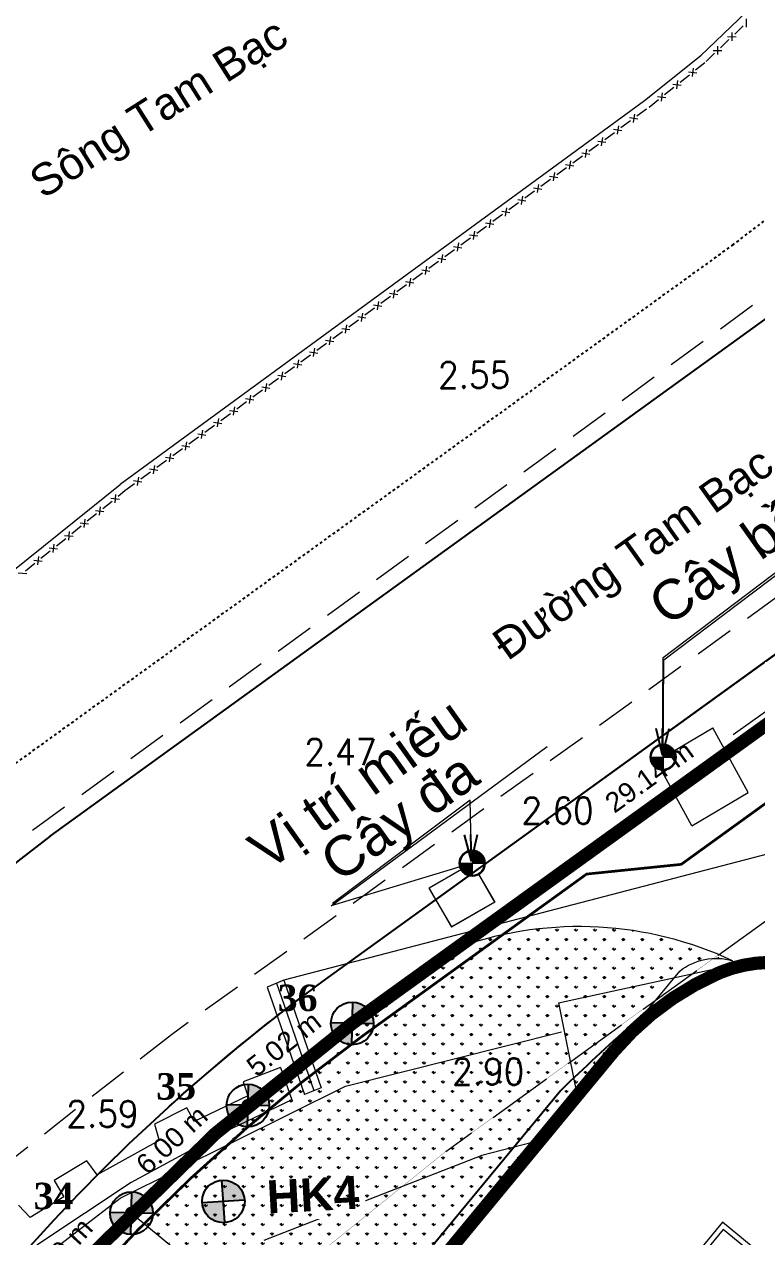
# Model space of a CAD drawing. Header units: millimetres. Extents: x 583747 to 596192, y 2304962 to 2309584.
# Drawn here: x 595597.69 to 595625.4, y 2307289.95 to 2307335.82 of the extents above; entities that cross this region are included whole.
import ezdxf
from ezdxf.enums import TextEntityAlignment as Align
from ezdxf.xclip import XClip

# ---------------------------------------------------------------- set-up
doc = ezdxf.new("R2010")
doc.units = ezdxf.units.MM
doc.set_wipeout_variables(frame=1)
for name, pattern in [('CONTINOUS', [0]), ('DASH', [0.35, 0.25, -0.1]), ('DASHDOT', [1, 0.5, -0.25, 0, -0.25]), ('DASHED', [4.5, 3, -1.5]), ('{Long Duong}', [2.3, 1.5, -0.8]), ('{qui hoach}', [1.3, 0, -1.3])]:
    doc.linetypes.add(name, pattern=pattern)
doc.layers.get('DEFPOINTS').update_dxf_attribs({"color": 5})
for name, color, linetype in [('A-GLAZ', 135, 'Continuous'), ('A-PLOT LINE', 6, 'DASHDOT'), ('AFP-KERB-LINE', 2, 'Continuous'), ('K2', 2, 'Continuous'), ('Xref_NT1+NT2_MBDV Cot vach_220729$0$ccu12-Thay', 7, 'Continuous'), ('Xref_ST_MBDV Cot vach 30.7.2022$0$Xref_ST_MBDV Cot vach 30.7.2022|Xref_ST_MBDV Cot vach 30.7.2022|Xref_ST_MBDV Cot vach 30.7.2022|Xref_ST_MBDV Cot vach 30.7.2022|A-CORE-OTLN', 2, 'Continuous')]:
    doc.layers.add(name, color=color, linetype=linetype)
for name, color, linetype, lineweight in [('bo dat CXCL', 92, 'Continuous', 18), ('Code Cao do', 7, 'Continuous', 0), ('D-building block', 8, 'Continuous', 13), ('Duong RG Thua', 7, 'Continuous', 0), ('Ghi chu nha', 7, 'Continuous', 0), ('hatch', 45, 'Continuous', 5), ('KT-Chu viet', 255, 'Continuous', 20), ('KT-DV', 7, 'Continuous', 0), ('KT-NEN', 250, 'Continuous', 0), ('KT-Net thay', 7, 'Continuous', 20), ('KT-TMB', 7, 'Continuous', 0), ('Level 15', 7, 'Continuous', 0), ('Long Duong_ Phan Cach chat lieu rair mat', 7, 'Continuous', 0), ('moc', 7, 'Continuous', 0)]:
    doc.layers.add(name, color=color, linetype=linetype, lineweight=lineweight)
doc.styles.add('Arial Narrow', font='ARIALN.TTF')
doc.styles.get("Standard").update_dxf_attribs({"font": 'arial.ttf'})
doc.styles.add('Style-.VnArial', font='')
doc.styles.add('Style-STANDARD', font='STANDARD.shx')
doc.styles.add('style6', font='')
doc.styles.get('Style-.VnArial').set_extended_font_data('.VnArial')
doc.styles.get('style6').set_extended_font_data('.VnAvantH', bold=True)
doc.dimstyles.new('CCU_1-1', dxfattribs={"dimtxt": 2, "dimasz": 1, "dimexe": 1, "dimexo": 2, "dimgap": 0.5, "dimtad": 1, "dimdec": 0, "dimdsep": 46, "dimtxsty": 'Arial Narrow', "dimblk": 'ARCHTICK', "dimcen": -1, "dimdle": 1, "dimclrd": 256, "dimclre": 256, "dimclrt": 3, "dimadec": 0, "dimazin": 2, "dimtfac": 0.1, "dimtdec": 0, "dimtix": 1, "dimtmove": 2, "dimatfit": 1, "dimfxl": 1, "dimtvp": 0.833333, "dimtolj": 1, "dimtzin": 12, "dimarcsym": 0})
doc.dimstyles.new('ISO-25', dxfattribs={"dimtxt": 2.5, "dimasz": 2.5, "dimexe": 1.25, "dimexo": 0.625, "dimtad": 1, "dimtxsty": 'Standard', "dimcen": 2.5, "dimadec": 0, "dimazin": 0, "dimtfac": 1, "dimtmove": 0, "dimatfit": 3, "dimfxl": 1, "dimarcsym": 0})
doc.dimstyles.get("Standard").update_dxf_attribs({"dimtxt": 0.18, "dimasz": 0.18, "dimexe": 0.18, "dimexo": 0.0625, "dimgap": 0.09, "dimtad": 0, "dimtih": 1, "dimtoh": 1, "dimdec": 4, "dimzin": 0, "dimdsep": 46, "dimtxsty": 'Standard', "dimcen": 0.09, "dimadec": 0, "dimazin": 0, "dimtfac": 1, "dimtdec": 4, "dimtofl": 0, "dimtmove": 0, "dimatfit": 3, "dimfxl": 1, "dimtolj": 1, "dimtzin": 0, "dimarcsym": 0})

# ---------------------------------------------------------------- blocks, each defined once
blk = doc.blocks.new('hk')
at = {"layer": 'K2'}
h = blk.add_hatch(color=256, dxfattribs=at)
h.dxf.hatch_style = 1
h.paths.add_polyline_path([(-79.569, 95.738), (-79.569, 94.297), (-78.128, 94.297, 0.006031), (-78.128, 94.332, 0.407166)])
h.paths.add_polyline_path([(-79.569, 94.297), (-81.01, 94.297, 0.006031), (-81.01, 94.263, 0.407166), (-79.569, 92.856)])
for p, q in [((-79.569, 92.856), (-79.569, 95.738)), ((-78.128, 94.297), (-81.01, 94.297))]:
    blk.add_line(p, q, dxfattribs=at)
blk.add_circle((-79.569, 94.297), 1.441, dxfattribs=at)
blk = doc.blocks.new('wwww1')
at = {"layer": 'Duong RG Thua', "color": 3, "lineweight": 0}
for p, q in [((595623.109, 2307334.677), (595629.494, 2307340.795)), ((595620.977, 2307332.971), (595623.129, 2307334.695)), ((595601.16, 2307318.466), (595620.988, 2307332.979)), ((595582.784, 2307303.669), (595601.15, 2307318.458))]:
    blk.add_line(p, q, dxfattribs=at)
at = {"layer": 'Duong RG Thua', "color": 7, "linetype": 'Continuous', "lineweight": 0}
for p, q in [((595624.838, 2307336.075), (595624.831, 2307335.756)), ((595624.134, 2307335.4), (595624.452, 2307335.393)), ((595624.296, 2307335.556), (595624.289, 2307335.237)), ((595624.4, 2307335.499), (595624.725, 2307335.81)), ((595623.755, 2307335.037), (595623.748, 2307334.718)), ((595623.858, 2307334.98), (595624.183, 2307335.291)), ((595623.317, 2307334.461), (595623.642, 2307334.772)), ((595623.592, 2307334.881), (595623.91, 2307334.874)), ((595622.647, 2307334.069), (595622.963, 2307334.034)), ((595622.823, 2307334.21), (595622.787, 2307333.893)), ((595622.921, 2307334.144), (595623.272, 2307334.425)), ((595622.062, 2307333.6), (595622.378, 2307333.565)), ((595622.238, 2307333.741), (595622.202, 2307333.424)), ((595622.335, 2307333.675), (595622.687, 2307333.956)), ((595621.476, 2307333.131), (595621.793, 2307333.096)), ((595621.652, 2307333.272), (595621.617, 2307332.955)), ((595621.75, 2307333.206), (595622.101, 2307333.487)), ((595620.704, 2307332.399), (595621.067, 2307332.665)), ((595621.165, 2307332.737), (595621.516, 2307333.018)), ((595620.099, 2307331.957), (595620.462, 2307332.222)), ((595620.427, 2307332.337), (595620.742, 2307332.288)), ((595620.609, 2307332.47), (595620.56, 2307332.155)), ((595619.494, 2307331.514), (595619.857, 2307331.779)), ((595619.822, 2307331.894), (595620.136, 2307331.845)), ((595620.004, 2307332.027), (595619.955, 2307331.712)), ((595618.888, 2307331.071), (595619.251, 2307331.336)), ((595619.217, 2307331.451), (595619.531, 2307331.402)), ((595619.399, 2307331.584), (595619.349, 2307331.269)), ((595618.283, 2307330.628), (595618.646, 2307330.893)), ((595618.612, 2307331.008), (595618.926, 2307330.959)), ((595618.793, 2307331.141), (595618.744, 2307330.826)), ((595617.678, 2307330.185), (595618.041, 2307330.45)), ((595618.006, 2307330.565), (595618.321, 2307330.516)), ((595618.188, 2307330.698), (595618.139, 2307330.383)), ((595617.073, 2307329.742), (595617.436, 2307330.007)), ((595617.401, 2307330.122), (595617.716, 2307330.073)), ((595617.583, 2307330.255), (595617.534, 2307329.94)), ((595616.468, 2307329.299), (595616.831, 2307329.564)), ((595616.796, 2307329.679), (595617.11, 2307329.63)), ((595616.978, 2307329.812), (595616.929, 2307329.497)), ((595615.862, 2307328.856), (595616.225, 2307329.121)), ((595616.191, 2307329.236), (595616.505, 2307329.187)), ((595616.373, 2307329.369), (595616.323, 2307329.054)), ((595615.257, 2307328.413), (595615.62, 2307328.678)), ((595615.586, 2307328.793), (595615.9, 2307328.744)), ((595615.767, 2307328.926), (595615.718, 2307328.611)), ((595614.652, 2307327.97), (595615.015, 2307328.235)), ((595614.98, 2307328.35), (595615.295, 2307328.301)), ((595615.162, 2307328.483), (595615.113, 2307328.168)), ((595613.952, 2307327.597), (595613.903, 2307327.282)), ((595614.047, 2307327.527), (595614.41, 2307327.792)), ((595614.375, 2307327.907), (595614.69, 2307327.858)), ((595614.557, 2307328.04), (595614.508, 2307327.725)), ((595613.347, 2307327.154), (595613.297, 2307326.839)), ((595613.442, 2307327.084), (595613.805, 2307327.349)), ((595613.77, 2307327.464), (595614.085, 2307327.415)), ((595612.741, 2307326.711), (595612.692, 2307326.396)), ((595612.836, 2307326.641), (595613.199, 2307326.906)), ((595613.165, 2307327.021), (595613.479, 2307326.972)), ((595612.136, 2307326.268), (595612.087, 2307325.953)), ((595612.231, 2307326.198), (595612.594, 2307326.463)), ((595612.56, 2307326.578), (595612.874, 2307326.529)), ((595611.531, 2307325.825), (595611.482, 2307325.51)), ((595611.626, 2307325.755), (595611.989, 2307326.02)), ((595611.954, 2307326.135), (595612.269, 2307326.086)), ((595610.926, 2307325.382), (595610.877, 2307325.067)), ((595611.021, 2307325.312), (595611.384, 2307325.577)), ((595611.349, 2307325.692), (595611.664, 2307325.643)), ((595610.321, 2307324.939), (595610.271, 2307324.624)), ((595610.416, 2307324.869), (595610.779, 2307325.134)), ((595610.744, 2307325.249), (595611.059, 2307325.2)), ((595609.715, 2307324.496), (595609.666, 2307324.181)), ((595609.81, 2307324.426), (595610.174, 2307324.691)), ((595610.139, 2307324.806), (595610.453, 2307324.757)), ((595609.11, 2307324.053), (595609.061, 2307323.738)), ((595609.205, 2307323.983), (595609.568, 2307324.248)), ((595609.534, 2307324.363), (595609.848, 2307324.314)), ((595608.323, 2307323.477), (595608.638, 2307323.428)), ((595608.505, 2307323.61), (595608.456, 2307323.295)), ((595608.6, 2307323.54), (595608.963, 2307323.806)), ((595608.928, 2307323.92), (595609.243, 2307323.871)), ((595607.718, 2307323.034), (595608.033, 2307322.985)), ((595607.9, 2307323.167), (595607.851, 2307322.852)), ((595607.995, 2307323.097), (595608.358, 2307323.363)), ((595607.113, 2307322.591), (595607.427, 2307322.542)), ((595607.295, 2307322.724), (595607.246, 2307322.409)), ((595607.39, 2307322.654), (595607.753, 2307322.92)), ((595606.508, 2307322.148), (595606.822, 2307322.099)), ((595606.689, 2307322.281), (595606.64, 2307321.966)), ((595606.784, 2307322.211), (595607.148, 2307322.477)), ((595605.902, 2307321.705), (595606.217, 2307321.656)), ((595606.084, 2307321.838), (595606.035, 2307321.523)), ((595606.179, 2307321.768), (595606.542, 2307322.034)), ((595605.297, 2307321.262), (595605.612, 2307321.213)), ((595605.479, 2307321.395), (595605.43, 2307321.08)), ((595605.574, 2307321.325), (595605.937, 2307321.591)), ((595604.692, 2307320.819), (595605.007, 2307320.77)), ((595604.874, 2307320.952), (595604.825, 2307320.637)), ((595604.969, 2307320.882), (595605.332, 2307321.148)), ((595603.758, 2307319.996), (595604.122, 2307320.262)), ((595604.087, 2307320.376), (595604.401, 2307320.327)), ((595604.269, 2307320.509), (595604.22, 2307320.194)), ((595604.364, 2307320.439), (595604.727, 2307320.705)), ((595603.153, 2307319.553), (595603.516, 2307319.819)), ((595603.482, 2307319.933), (595603.796, 2307319.884)), ((595603.664, 2307320.066), (595603.614, 2307319.751)), ((595602.548, 2307319.11), (595602.911, 2307319.376)), ((595602.876, 2307319.49), (595603.191, 2307319.441)), ((595603.058, 2307319.623), (595603.009, 2307319.308)), ((595601.943, 2307318.667), (595602.306, 2307318.933)), ((595602.271, 2307319.047), (595602.586, 2307318.998)), ((595602.453, 2307319.18), (595602.404, 2307318.865)), ((595601.338, 2307318.224), (595601.701, 2307318.49)), ((595601.666, 2307318.604), (595601.981, 2307318.555)), ((595601.848, 2307318.737), (595601.799, 2307318.422)), ((595600.983, 2307318.083), (595600.949, 2307317.767)), ((595601.081, 2307318.017), (595601.338, 2307318.224)), ((595600.399, 2307317.613), (595600.364, 2307317.296)), ((595600.497, 2307317.547), (595600.848, 2307317.829)), ((595600.808, 2307317.942), (595601.124, 2307317.907)), ((595599.815, 2307317.142), (595599.78, 2307316.826)), ((595599.913, 2307317.077), (595600.263, 2307317.359)), ((595600.223, 2307317.472), (595600.54, 2307317.437)), ((595599.231, 2307316.672), (595599.196, 2307316.355)), ((595599.329, 2307316.606), (595599.679, 2307316.888)), ((595599.639, 2307317.001), (595599.956, 2307316.967)), ((595598.647, 2307316.202), (595598.612, 2307315.885)), ((595598.745, 2307316.136), (595599.095, 2307316.418)), ((595599.055, 2307316.531), (595599.372, 2307316.496)), ((595598.062, 2307315.731), (595598.028, 2307315.415)), ((595598.16, 2307315.665), (595598.511, 2307315.948)), ((595598.471, 2307316.061), (595598.787, 2307316.026)), ((595597.576, 2307315.195), (595597.927, 2307315.477)), ((595597.887, 2307315.59), (595598.203, 2307315.556)), ((595597.303, 2307315.12), (595597.619, 2307315.085)), ((595626.764, 2307304.767), (595607.351, 2307299.7)), ((595607.351, 2307299.7), (595606.713, 2307299.441)), ((595607.351, 2307299.7), (595608.764, 2307295.635)), ((595606.713, 2307299.441), (595608.126, 2307295.376)), ((595607.072, 2307299.587), (595608.481, 2307295.536)), ((595607.215, 2307296.398), (595605.812, 2307295.858)), ((595607.215, 2307296.398), (595607.65, 2307295.178)), ((595605.812, 2307295.858), (595605.981, 2307295.326)), ((595605.981, 2307295.326), (595603.96, 2307294.353)), ((595603.68, 2307294.879), (595602.455, 2307294.251)), ((595603.96, 2307294.353), (595603.68, 2307294.879)), ((595602.455, 2307294.251), (595602.626, 2307293.64)), ((595602.626, 2307293.64), (595600.283, 2307292.341)), ((595599.895, 2307292.872), (595598.661, 2307292.126)), ((595600.283, 2307292.341), (595599.895, 2307292.872)), ((595598.661, 2307292.126), (595599.019, 2307291.508)), ((595599.019, 2307291.508), (595597.749, 2307290.724)), ((595597.749, 2307290.724), (595597.304, 2307291.186))]:
    blk.add_line(p, q, dxfattribs=at)
at = {"layer": 'Duong RG Thua', "color": 7, "lineweight": 0}
for p, q in [((595621.437, 2307307.989), (595623.568, 2307309.253)), ((595624.904, 2307306.807), (595623.568, 2307309.253)), ((595622.773, 2307305.544), (595621.437, 2307307.989)), ((595622.773, 2307305.544), (595624.904, 2307306.807)), ((595614.057, 2307303.893), (595612.837, 2307303.19)), ((595614.707, 2307303.718), (595615.316, 2307302.657)), ((595612.837, 2307303.19), (595613.684, 2307301.718)), ((595615.316, 2307302.657), (595613.684, 2307301.718)), ((595617.74, 2307298.853), (595627.678, 2307301.016)), ((595617.74, 2307298.853), (595618.688, 2307294.065)), ((595608.764, 2307295.635), (595608.126, 2307295.376)), ((595618.688, 2307294.065), (595614.836, 2307293.073)), ((595614.836, 2307293.073), (595606.593, 2307289.86))]:
    blk.add_line(p, q, dxfattribs=at)
at = {"layer": 'Duong RG Thua', "color": 1, "linetype": 'Continuous', "lineweight": 0, "flags": 128}
blk.add_lwpolyline([(595574.637, 2307253.739), (595576.278, 2307259.45), (595580.31, 2307269.031), (595583.829, 2307274.685), (595589.385, 2307281.694), (595595.671, 2307287.248), (595601.161, 2307291.457), (595609.685, 2307295.7), (595617.855, 2307297.747)], dxfattribs=at)
at = {"layer": 'Duong RG Thua', "color": 7, "linetype": 'Continuous', "lineweight": 0, "flags": 128}
blk.add_lwpolyline([(595607.65, 2307295.178), (595605.058, 2307293.939), (595601.566, 2307292.056), (595598.043, 2307289.704), (595594.254, 2307286.418)], dxfattribs=at)
at = {"layer": 'Long Duong_ Phan Cach chat lieu rair mat', "color": 4, "linetype": '{Long Duong}', "lineweight": 0}
for p, q in [((595648.062, 2307325.837), (595623.867, 2307308.644)), ((595590.411, 2307299.955), (595625.564, 2307325.594)), ((595629.823, 2307316.961), (595603.096, 2307297.64)), ((595603.096, 2307297.64), (595590.519, 2307287.814))]:
    blk.add_line(p, q, dxfattribs=at)
at = {"layer": 'hatch', "xscale": 0.56, "yscale": 0.56, "zscale": 0.56, "rotation": 3.617913900724599}
blk.add_blockref('hk', (595652.86, 2307241.447), dxfattribs=at)
at = {"layer": 'Code Cao do', "color": 6, "linetype": 'Continuous', "lineweight": 0, "style": 'Style-STANDARD'}
for s, p in [('2.55', (595613.176, 2307322.598)), ('2.90', (595613.708, 2307296.246))]:
    blk.add_text(s, height=1, rotation=359.9973, dxfattribs=at).set_placement(p, align=Align.MIDDLE_LEFT)
at = {"layer": 'Code Cao do', "color": 212, "linetype": 'Continuous', "lineweight": 0, "style": 'Style-STANDARD'}
for s, p in [('2.47', (595608.118, 2307308.34)), ('2.60', (595616.336, 2307306.119)), ('2.59', (595599.124, 2307294.644))]:
    blk.add_text(s, height=1, rotation=359.9973, dxfattribs=at).set_placement(p, align=Align.MIDDLE_LEFT)
at = {"layer": 'Ghi chu nha', "color": 7, "linetype": 'Continuous', "lineweight": 0, "style": 'Style-.VnArial'}
for s, rotation, p in [('S«ng Tam B¹c', 32.3299, (595602.596, 2307332.708)), ('§\xadêng Tam B¹c', 35.406, (595620.541, 2307315.858))]:
    blk.add_text(s, height=1.2, rotation=rotation, dxfattribs=at).set_placement(p, align=Align.MIDDLE_CENTER)
at = {"layer": 'K2', "color": 2, "insert": (595608.446, 2307291.593), "char_height": 1.25, "width": 3.30321, "attachment_point": 5, "rotation": 3.0979, "style": 'style6', "bg_fill": 3, "box_fill_scale": 1.25, "bg_fill_color": 256, "bg_fill_true_color": 13158600, "bg_fill_transparency": 0}
blk.add_mtext('\\A1;{\\fArial|b1|i0|c0|p34;HK4}', dxfattribs=at)
blk = doc.blocks.new('fffff')
at = {"layer": 'Duong RG Thua', "lineweight": 0}
for points in [[(596125.717, 2307374.249, 0.414214), (596125.241, 2307374.724), (596125.241, 2307374.249)], [(596124.766, 2307374.249, 0.414214), (596125.241, 2307373.773), (596125.241, 2307374.249)]]:
    blk.add_hatch(color=1, dxfattribs=at).paths.add_polyline_path(points)
at = {"layer": 'Duong RG Thua', "color": 7, "lineweight": 0}
for points in [[(596125.241, 2307374.724), (596125.241, 2307373.773)], [(596124.766, 2307374.249), (596125.717, 2307374.249)]]:
    blk.add_lwpolyline(points, dxfattribs=at)
at = {"layer": 'Duong RG Thua', "color": 3, "lineweight": 30}
blk.add_circle((596125.241, 2307374.249), 0.476, dxfattribs=at)
blk = doc.blocks.new('TerminatorOpen_0.5')
at = {"color": 0, "linetype": 'ByBlock', "lineweight": -2}
for q in [(-1, 0.25), (-1, 0), (-1, -0.25)]:
    blk.add_line((0, 0), q, dxfattribs=at)
blk = doc.blocks.new('Moc')
at = {"layer": 'moc', "linetype": '{qui hoach}', "lineweight": 0, "ltscale": 0.5}
h = blk.add_hatch(color=7, dxfattribs=at)
edge = h.paths.add_edge_path()
edge.add_arc((0, 0), 0.25, 0, 360)
blk = doc.blocks.new('NEN')
at = {"layer": 'Level 15', "color": 240, "linetype": 'DASH', "lineweight": 13, "ltscale": 5, "true_color": 0xed1f24, "const_width": 0.5, "flags": 128}
blk.add_lwpolyline([(595682.634, 2307317.629), (595677.108, 2307338.736), (595668.702, 2307341.648), (595657.199, 2307332.945), (595633.733, 2307315.075), (595610.101, 2307298.024, 0.685011), (595643.311, 2307173.379), (595664.098, 2307171.161), (595705.748, 2307172.441), (595712.065, 2307180.508), (595682.634, 2307317.629)], format="xyb", close=True, dxfattribs=at)
at = {"layer": 'Level 15', "color": 152, "linetype": 'DASH', "lineweight": 13, "ltscale": 5, "true_color": 0x2776bb, "const_width": 0.01, "flags": 128}
blk.add_lwpolyline([(595676.796, 2307316.238), (595672.115, 2307334.115), (595669.766, 2307334.929), (595660.826, 2307328.166), (595637.307, 2307310.255), (595613.624, 2307293.167, 0.684877), (595643.957, 2307179.345), (595664.326, 2307177.171), (595702.756, 2307178.352), (595705.609, 2307181.996)], format="xyb", close=True, dxfattribs=at)
at = {"layer": 'hatch', "xscale": 0.56, "yscale": 0.56, "zscale": 0.56, "rotation": 358.6179139007246}
for p in [(595653.373, 2307244.158), (595649.428, 2307241.053), (595645.022, 2307236.981)]:
    blk.add_blockref('hk', p, dxfattribs=at)
at = {"layer": 'moc', "color": 7, "linetype": '{qui hoach}', "lineweight": 0, "ltscale": 0.5}
for p in [(595610.101, 2307298.024), (595606.156, 2307294.919), (595601.75, 2307290.847)]:
    blk.add_blockref('Moc', p, dxfattribs=at)
at = {"layer": 'moc', "color": 7, "linetype": 'Continuous', "lineweight": 0, "style": 'Style-.VnArial'}
for s, rotation, p in [('29.14 m', 35.8109, (595621.332, 2307307.36)), ('5.02 m', 38.2007, (595607.51, 2307297.258)), ('6.00 m', 42.7443, (595603.274, 2307293.618)), ('6.00 m', 47.6903, (595598.991, 2307289.302))]:
    blk.add_text(s, height=0.75, rotation=rotation, dxfattribs=at).set_placement(p, align=Align.MIDDLE_CENTER)
at = {"layer": 'moc', "color": 7, "linetype": 'Continuous', "lineweight": 0, "char_height": 1, "attachment_point": 4, "line_spacing_factor": 0.6, "style": 'Style-.VnArial'}
for s, insert in [('\\f.VnTimeH|b1|i0|c00|p39;36', (595607.279, 2307298.982)), ('\\f.VnTimeH|b1|i0|c00|p39;35', (595602.684, 2307295.635)), ('\\f.VnTimeH|b1|i0|c00|p39;34', (595598.048, 2307291.488))]:
    blk.add_mtext(s, dxfattribs=dict(at, insert=insert))
blk = doc.blocks.new('road')
at = {"layer": 'AFP-KERB-LINE'}
for p, q in [((3464000, 1253155), (3483130, 1281369)), ((3475557, 1251490), (3491897, 1275588))]:
    blk.add_line(p, q, dxfattribs=at)
at = {"layer": 'AFP-KERB-LINE', "elevation": 0}
blk.add_lwpolyline([(3572174, 1147849), (3572047, 1147798), (3551626, 1142723, -0.685086), (3475557, 1251490)], format="xyb", dxfattribs=at)
at = {"layer": 'AFP-KERB-LINE'}
blk.add_arc((3539519, 1204821, 0), 89662, 147.37976, 176.0657, dxfattribs=at)
blk = doc.blocks.new('PLOT')
at = {"layer": 'A-PLOT LINE', "color": 251}
for p, q in [((3480604, 1282987), (3496444, 1307700)), ((3480625, 1283020), (3454001, 1243754)), ((3480625, 1283020), (3454001, 1243754)), ((3480625, 1283020), (3454001, 1243754)), ((3480625, 1283020), (3454001, 1243754))]:
    blk.add_line(p, q, dxfattribs=at)
blk = doc.blocks.new('WWWWW11')
blk.add_wipeout([(596238.135, 2307359.177), (596238.112, 2307358.978), (596238.078, 2307358.716), (596238.01, 2307358.37), (596237.953, 2307358.187), (596227.541, 2307321.466), (596225.718, 2307319.774), (596223.888, 2307318.406), (596221.272, 2307316.895), (596218.467, 2307315.746), (596214.963, 2307314.885), (596211.401, 2307314.597), (596208.01, 2307314.851), (596204.79, 2307315.525), (596202.528, 2307316.32), (596201.055, 2307317.162), (596199.346, 2307318.58), (596197.722, 2307320.106), (596196.232, 2307321.226), (596194.288, 2307322.379), (596192.496, 2307323.184), (596189.758, 2307324.012), (596187.206, 2307324.394), (596185.027, 2307324.442), (596182.964, 2307324.253), (596180.549, 2307323.732), (596178.912, 2307323.182), (596176.745, 2307322.177), (596174.837, 2307320.987), (596173.671, 2307320.088), (596170.806, 2307316.849), (596170.475, 2307317.123), (596163.925, 2307309.192), (596163.136, 2307308.52), (596162.383, 2307307.984), (596161.61, 2307307.523), (596160.942, 2307307.187), (596160.221, 2307306.884), (596151.877, 2307303.714), (596151.061, 2307303.454), (596150.167, 2307303.357), (596149.313, 2307303.441), (596148.472, 2307303.702), (596147.829, 2307304.045), (596147.216, 2307304.527), (596146.738, 2307305.062), (596146.284, 2307305.814), (596146.019, 2307306.542), (596145.89, 2307307.301), (596145.976, 2307309.171), (596146.12, 2307311.038), (596146.216, 2307312), (596146.449, 2307313.887), (596146.707, 2307315.571), (596146.909, 2307316.718), (596147.312, 2307318.709), (596147.737, 2307320.517), (596148.238, 2307322.392), (596148.59, 2307323.585), (596149.029, 2307324.965), (596149.23, 2307325.645), (596149.437, 2307326.089), (596149.633, 2307326.412), (596149.873, 2307326.735), (596177.482, 2307360.165), (596177.959, 2307360.691), (596178.621, 2307361.321), (596179.378, 2307361.927), (596180.095, 2307362.408), (596180.774, 2307362.794), (596181.461, 2307363.123), (596182.19, 2307363.328), (596183.089, 2307363.441), (596183.95, 2307363.414), (596185.041, 2307363.184), (596185.896, 2307362.832), (596186.562, 2307362.432), (596186.918, 2307362.161), (596192.912, 2307357.211), (596193.435, 2307356.817), (596194.214, 2307356.4), (596195.057, 2307356.125), (596195.899, 2307356.006), (596197.145, 2307356.092), (596198.149, 2307356.402), (596198.911, 2307356.81), (596199.709, 2307357.456), (596200.292, 2307358.152), (596200.69, 2307358.837), (596200.997, 2307359.651), (596206.716, 2307380.054), (596207.051, 2307380.862), (596207.414, 2307381.472), (596207.767, 2307381.933), (596208.101, 2307382.291), (596208.485, 2307382.634), (596222.62, 2307394.116), (596223.05, 2307394.397), (596223.519, 2307394.642), (596224.107, 2307394.869), (596224.88, 2307395.053), (596225.678, 2307395.117), (596226.583, 2307395.042), (596227.421, 2307394.826), (596228.205, 2307394.479), (596228.764, 2307394.126), (596229.423, 2307393.561), (596229.994, 2307392.876), (596230.384, 2307392.219), (596230.659, 2307391.557), (596238.097, 2307360.41), (596238.134, 2307360.1), (596238.152, 2307359.797), (596238.152, 2307359.473)]).translate(0, 0, -0.044)
at = {"layer": 'A-GLAZ', "const_width": 0.5}
blk.add_lwpolyline([(596155.594, 2307333.66), (596177.479, 2307360.166, -0.114295), (596181.458, 2307363.124, -0.292874), (596186.915, 2307362.162), (596192.909, 2307357.212, 0.564483), (596200.994, 2307359.652), (596206.713, 2307380.056, -0.123781), (596208.482, 2307382.635), (596222.617, 2307394.117, -0.506067), (596230.656, 2307391.559), (596236.123, 2307368.98), (596238.094, 2307360.411, -0.133418), (596237.95, 2307358.188), (596227.538, 2307321.467)], format="xyb", dxfattribs=at)
at = {"layer": 'KT-Net thay', "elevation": 7.637}
for points in [[(596202.951, 2307343.875, 0.30477), (596201.25, 2307350.293), (596191.439, 2307358.395), (596185.137, 2307350.765), (596181.59, 2307353.694), (596177.585, 2307348.846), (596174.664, 2307351.259), (596157.834, 2307330.884), (596160.764, 2307328.464), (596150.065, 2307315.512), (596158.387, 2307308.639), (596166.038, 2307317.901)], [(596202.689, 2307343.741, 0.314729), (596201.12, 2307350.141), (596191.466, 2307358.113), (596185.164, 2307350.483), (596181.617, 2307353.413), (596177.612, 2307348.564), (596174.691, 2307350.977), (596158.116, 2307330.911), (596161.045, 2307328.491), (596150.347, 2307315.539), (596158.36, 2307308.92), (596165.883, 2307318.029)]]:
    blk.add_lwpolyline(points, format="xyb", dxfattribs=at)
at = {"layer": 'Level 15', "color": 152, "linetype": 'DASH', "lineweight": 13, "ltscale": 10, "true_color": 0x2776bb}
blk.add_line((596194.803, 2307373.437, -0.044), (596171.121, 2307356.35, -0.044), dxfattribs=at)
at = {"layer": 'Xref_NT1+NT2_MBDV Cot vach_220729$0$ccu12-Thay', "extrusion": (-3.81165e-21, -3.29453e-06, 1), "elevation": -7.623}
for points in [[(596203.536, 2307343.709, 0.301106), (596201.666, 2307350.759), (596187.777, 2307362.229, 0.252641), (596181.496, 2307363.358, 0.090278), (596178.145, 2307361.161, 0.010865), (596175.479, 2307358.679), (596169.009, 2307350.844), (596169.009, 2307350.844, 0.348553), (596169.304, 2307349.473), (596169.35, 2307349.431, -0.377527), (596169.372, 2307348.77), (596165.455, 2307344.028, -0.442642), (596164.783, 2307343.999), (596164.783, 2307343.999, 0.410403), (596163.234, 2307343.852), (596149.393, 2307327.091, 0.072498), (596148.459, 2307325.147, 0.050293), (596145.702, 2307312.765, 0.014313), (596145.274, 2307307.635, 0.533325), (596152.061, 2307303.118), (596160.444, 2307306.326, 0.081313), (596164.345, 2307308.763), (596185.071, 2307333.86, -0.414214), (596185.634, 2307333.914), (596193.808, 2307327.164, 0.414702), (596197.471, 2307327.517), (596200.949, 2307331.728)], [(596202.89, 2307343.684, 0.311128), (596201.276, 2307350.303), (596186.598, 2307362.423, 0.272256), (596181.458, 2307363.124, 0.114295), (596177.479, 2307360.166, -0.000247), (596175.907, 2307358.255), (596169.236, 2307350.178, 0.413726), (596169.304, 2307349.474), (596169.304, 2307349.473, -0.414311), (596169.371, 2307348.769), (596165.455, 2307344.028, -0.414153), (596164.821, 2307343.968), (596164.783, 2307343.999, 0.414214), (596164.079, 2307343.932), (596149.874, 2307326.732, 0.071626), (596149.03, 2307324.963, 0.050313), (596146.298, 2307312.694, 0.020998), (596145.889, 2307307.367, 0.50406), (596151.704, 2307303.622), (596160.221, 2307306.883, 0.080267), (596163.914, 2307309.183), (596184.609, 2307334.242, -0.414214), (596186.016, 2307334.376), (596194.19, 2307327.627, 0.41477), (596197.008, 2307327.898), (596200.318, 2307331.906)], [(596202.793, 2307343.712, 0.311453), (596201.211, 2307350.227), (596186.535, 2307362.345, 0.272153), (596181.497, 2307363.032, 0.114259), (596177.556, 2307360.102, -0.000247), (596175.984, 2307358.192), (596169.314, 2307350.114, 0.413691), (596169.367, 2307349.551), (596169.368, 2307349.55, -0.414311), (596169.449, 2307348.706), (596165.532, 2307343.964, -0.414153), (596164.757, 2307343.891), (596164.72, 2307343.922, 0.414214), (596164.157, 2307343.868), (596149.955, 2307326.672, 0.07147), (596149.125, 2307324.932, 0.050316), (596146.397, 2307312.682, 0.020978), (596145.989, 2307307.369, 0.503675), (596151.669, 2307303.716), (596160.183, 2307306.976, 0.080087), (596163.842, 2307309.253), (596184.532, 2307334.306, -0.414214), (596186.08, 2307334.454), (596194.253, 2307327.704, 0.414785), (596196.931, 2307327.962), (596200.282, 2307332.02)], [(596202.697, 2307343.739, 0.31179), (596201.145, 2307350.151), (596186.472, 2307362.267, 0.272047), (596181.537, 2307362.94, 0.114221), (596177.632, 2307360.037, -0.000247), (596176.062, 2307358.128), (596169.391, 2307350.05, 0.41364), (596169.431, 2307349.628), (596169.432, 2307349.627, -0.414311), (596169.526, 2307348.642), (596165.609, 2307343.901, -0.414153), (596164.694, 2307343.814), (596164.656, 2307343.845, 0.414214), (596164.234, 2307343.804), (596150.035, 2307326.613, 0.07131), (596149.221, 2307324.902, 0.05032), (596146.496, 2307312.67, 0.020958), (596146.089, 2307307.37, 0.503277), (596151.633, 2307303.809), (596160.146, 2307307.069, 0.079904), (596163.77, 2307309.323), (596184.454, 2307334.369, -0.414214), (596186.144, 2307334.531), (596194.317, 2307327.781, 0.4148), (596196.853, 2307328.025), (596200.247, 2307332.134)]]:
    blk.add_lwpolyline(points, format="xyb", dxfattribs=at)
blk = doc.blocks.new('_ArchTick')
at = {"color": 0, "linetype": 'ByBlock', "const_width": 0.15}
blk.add_lwpolyline([(-0.5, -0.5), (0.5, 0.5)], dxfattribs=at)
blk = doc.blocks.new('*D94')
at = {"layer": 'DEFPOINTS', "color": 0, "transparency": 16777216}
for p in [(595632.745, 2307296.239), (595634.129, 2307295.096, 0.042), (595589.734, 2307241.339, -0.002)]:
    blk.add_point(p, dxfattribs=at)
at = {"layer": 'KT-TMB', "lineweight": -2, "transparency": 16777216}
for p, q in [((595587.714, 2307241.711), (595633.382, 2307297.01)), ((595632.587, 2307296.37), (595631.974, 2307296.876)), ((595588.192, 2307242.612), (595587.579, 2307243.118))]:
    blk.add_line(p, q, dxfattribs=at)
for p, rotation in [((595632.745, 2307296.239), 50.44882674861589), ((595588.35, 2307242.482), 230.4488267486159)]:
    blk.add_blockref('_ArchTick', p, dxfattribs=dict(at, rotation=rotation))
at = {"layer": 'KT-TMB', "color": 3, "transparency": 16777216, "insert": (595609.375, 2307270.329), "char_height": 2, "attachment_point": 5, "rotation": 50.4488, "style": 'Arial Narrow'}
blk.add_mtext('\\A1;70m', dxfattribs=at)
blk = doc.blocks.new('tree4343')
at = {"layer": 'Duong RG Thua', "lineweight": 0}
for points in [[(383633, -507326, 0.414214), (383157, -506851), (383157, -507326)], [(376411, -511336, 0.414214), (375936, -510861), (375936, -511336)], [(375460, -511336, 0.414214), (375936, -511812), (375936, -511336)]]:
    blk.add_hatch(color=1, dxfattribs=at).paths.add_polyline_path(points)
h = blk.add_hatch(dxfattribs=at)
h.set_pattern_fill('ANSI31', color=1, scale=1000, style=0)
h.set_pattern_definition([(45, (375460.12, -511811.65), (-88.388, 88.388), [])])
h.paths.add_polyline_path([(375936, -511336), (375460, -511336, 0.131275), (375523, -511573)])
at = {"layer": 'Duong RG Thua', "color": 7, "lineweight": 0}
for p, q in [((382904, -507477), (385035, -506213)), ((386370, -508659), (385035, -506213)), ((384239, -509922), (382904, -507477)), ((384239, -509922), (386370, -508659)), ((375523, -511573), (374303, -512275)), ((376173, -511748), (376783, -512808)), ((374303, -512275), (375150, -513748)), ((376783, -512808), (375150, -513748))]:
    blk.add_line(p, q, dxfattribs=at)
for points in [[(375936, -510861), (375936, -511812)], [(375460, -511336), (376411, -511336)]]:
    blk.add_lwpolyline(points, dxfattribs=at)
at = {"layer": 'Duong RG Thua', "color": 3, "lineweight": 30}
for centre in [(383157, -507326), (375936, -511336)]:
    blk.add_circle(centre, 476, dxfattribs=at)
at = {"layer": 'Ghi chu nha', "color": 7, "lineweight": 0}
blk.add_leader([(383157, -507326), (383185, -503637), (391916, -497024)], dimstyle='Standard', override={"dimtxt": 1, "dimasz": 1, "dimexe": 0.5, "dimexo": 0.5, "dimgap": 0.5, "dimtad": 0, "dimtih": 0, "dimtoh": 0, "dimdec": 3, "dimzin": 11, "dimtxsty": 'Style-STANDARD', "dimclrd": 4, "dimaunit": 1, "dimadec": 4, "dimazin": 3, "dimtdec": 3, "dimatfit": 1, "dimldrblk": 'TerminatorOpen_0.5', "dimtolj": 0, "dimtzin": 11, "dimlwd": 0}, dxfattribs=at)
at = {"layer": 'Ghi chu nha', "color": 3, "linetype": 'Continuous', "lineweight": 0}
blk.add_leader([(375936, -511336), (370596, -512940), (378769, -506915)], dimstyle='Standard', override={"dimtxt": 1, "dimasz": 1, "dimexe": 0.5, "dimexo": 0.5, "dimgap": 0.5, "dimtad": 0, "dimtih": 0, "dimtoh": 0, "dimdec": 3, "dimzin": 11, "dimtxsty": 'Style-STANDARD', "dimclrd": 4, "dimaunit": 1, "dimadec": 4, "dimazin": 3, "dimtdec": 3, "dimatfit": 1, "dimldrblk": 'TerminatorOpen_0.5', "dimtolj": 0, "dimtzin": 11, "dimlwd": 0}, dxfattribs=at)
blk = doc.blocks.new('DV')
at = {"layer": 'bo dat CXCL'}
h = blk.add_hatch(dxfattribs=at)
h.set_pattern_fill('GRASS', color=256, scale=20)
h.set_pattern_definition([(90, (-595062100.17, -2307132691.92), (-359.2102448, 359.2102448), [95.25, -623.1704896]), (45, (-595062100.17, -2307132691.9), (-359.21024484, 359.21024484), [95.25, -412.75]), (135, (-595062100.17, -2307132691.9), (-359.21024484, -359.21024484), [95.25, -412.75])])
edge = h.paths.add_edge_path()
edge.add_arc((556582, 155316), 13678, 64.9127, 108.8591)
edge.add_arc((604513, 89461), 94604, 123.5991, 129.72117)
edge.add_arc((580408, 118474), 56884, 129.7212, 135.7674)
edge.add_line((539649, 158155), (547490, 151681))
edge.add_line((547490, 151681), (559175, 165838))
edge.add_line((559175, 165838), (560390, 167309))
edge.add_arc((561763, 165607), 2186, 73.5441, 128.8923, ccw=False)
at = {"layer": 'A-GLAZ'}
blk.add_line((546656, 150679), (557891, 164291), dxfattribs=at)
at = {"layer": 'AFP-KERB-LINE'}
for p, q in [((556275, 171234), (566278, 178465)), ((548047, 165286), (556275, 171234))]:
    blk.add_line(p, q, dxfattribs=at)
at = {"layer": 'AFP-KERB-LINE', "extrusion": (1.01289e-07, -2.17418e-09, 1), "elevation": -1}
blk.add_lwpolyline([(541086, 162196, -0.026206), (546868, 166902), (566686, 181227)], format="xyb", dxfattribs=at)
at = {"layer": 'AFP-KERB-LINE', "elevation": 0}
for points in [[(539092, 157484, -0.043), (548047, 165286)], [(537685, 152101, 0.288301), (538025, 154573, -0.268728), (539092, 157484)]]:
    blk.add_lwpolyline(points, format="xyb", dxfattribs=at)
at = {"layer": 'D-building block', "linetype": 'CONTINOUS', "ltscale": 10000, "elevation": 0}
blk.add_lwpolyline([(562382, 167704, 0.194138), (552161, 168260, 0.026719), (544056, 162227, 0.026388), (539649, 158155), (547490, 151681), (559175, 165838), (560390, 167309, -0.246309)], format="xyb", close=True, dxfattribs=at)
ref = blk.add_blockref('PLOT', (-3147123, 179596, 0), dxfattribs=dict(rotation=340.0000000045929))
XClip(ref).set_block_clipping_path([(3437700.5976729654, 868981.9081885163), (3912891.8375199828, 1041937.3750337446), (3715693.8178756535, 1583734.481302836), (3240502.5780286361, 1410779.0144576086)])
at = {"extrusion": (1.01289e-07, -2.17418e-09, 1)}
blk.add_blockref('tree4343', (176607, 682724, -2), dxfattribs=at)
at = {"layer": 'AFP-KERB-LINE'}
ref = blk.add_blockref('road', (-3147123, 179596, 0), dxfattribs=dict(at, rotation=340.0000000045929))
XClip(ref).set_block_clipping_path([(3424978.7776903473, 904726.3076186823), (3853099.8617473282, 1060549.6388383387), (3670662.8681027722, 1561791.1594749615), (3242541.7840457913, 1405967.828255306)])

msp = doc.modelspace()

# ---------------------------------------------------------------- block references
at = {"layer": 'KT-NEN', "lineweight": 0}
msp.add_blockref('wwww1', (0.167, -0.045, -0.002), dxfattribs=at)

# ---------------------------------------------------------------- next in the draw order: linework, layer by layer
at = {"layer": 'Xref_ST_MBDV Cot vach 30.7.2022$0$Xref_ST_MBDV Cot vach 30.7.2022|Xref_ST_MBDV Cot vach 30.7.2022|Xref_ST_MBDV Cot vach 30.7.2022|Xref_ST_MBDV Cot vach 30.7.2022|A-CORE-OTLN', "color": 6, "linetype": 'DASHED', "const_width": 0.1}
msp.add_lwpolyline([(595711.615, 2307180.682), (595682.12, 2307317.513), (595677.997, 2307333.206), (595663.776, 2307337.224), (595657.539, 2307332.497), (595634.085, 2307314.603), (595628.122, 2307310.293), (595626.65, 2307307.008), (595622.546, 2307304.041), (595618.965, 2307303.673), (595610.462, 2307297.527), (595608.235, 2307295.829), (595606.079, 2307294.043), (595603.998, 2307292.169), (595601.995, 2307290.213), (595600.074, 2307288.176)], dxfattribs=at)

# ---------------------------------------------------------------- next in the draw order: block references
for p in [(-503.383, -66.154, -0.002), (-510.605, -70.164, -0.002)]:
    msp.add_blockref('fffff', p)
at = {"layer": 'KT-DV', "xscale": 0.001, "yscale": 0.001, "zscale": 0.001}
msp.add_blockref('DV', (595062.1, 2307132.692), dxfattribs=at)
at = {"layer": 'KT-Net thay'}
msp.add_blockref('NEN', (0, 0), dxfattribs=at)

# ---------------------------------------------------------------- next in the draw order: texts
at = {"layer": 'Ghi chu nha', "color": 3, "linetype": 'Continuous', "lineweight": 0, "style": 'Style-.VnArial'}
for s, p in [('C©y bå ®Ò', (595625.48, 2307316.386)), ('VÞ trÝ miÕu', (595610.301, 2307307.102)), ('C©y ®a', (595611.875, 2307305.854))]:
    msp.add_text(s, height=1.5, rotation=35.406, dxfattribs=at).set_placement(p, align=Align.MIDDLE_CENTER)

# ---------------------------------------------------------------- next in the draw order: leaders
at = {"layer": 'Ghi chu nha', "color": 7, "lineweight": 0}
msp.add_leader([(595621.834, 2307308.177), (595621.861, 2307311.867), (595630.592, 2307318.479)], dimstyle='Standard', override={"dimtxt": 1, "dimasz": 1, "dimexe": 0.5, "dimexo": 0.5, "dimgap": 0.5, "dimtad": 0, "dimtih": 0, "dimtoh": 0, "dimdec": 3, "dimzin": 11, "dimtxsty": 'Style-STANDARD', "dimclrd": 4, "dimaunit": 1, "dimadec": 4, "dimazin": 3, "dimtdec": 3, "dimatfit": 1, "dimldrblk": 'TerminatorOpen_0.5', "dimtolj": 0, "dimtzin": 11, "dimlwd": 0}, dxfattribs=at)
at = {"layer": 'Ghi chu nha', "color": 3, "linetype": 'Continuous', "lineweight": 0}
msp.add_leader([(595614.612, 2307304.167), (595614.563, 2307306.464), (595609.348, 2307302.554)], dimstyle='Standard', override={"dimtxt": 1, "dimasz": 1, "dimexe": 0.5, "dimexo": 0.5, "dimgap": 0.5, "dimtad": 0, "dimtih": 0, "dimtoh": 0, "dimdec": 3, "dimzin": 11, "dimtxsty": 'Style-STANDARD', "dimclrd": 4, "dimaunit": 1, "dimadec": 4, "dimazin": 3, "dimtdec": 3, "dimatfit": 1, "dimldrblk": 'TerminatorOpen_0.5', "dimtolj": 0, "dimtzin": 11, "dimlwd": 0}, dxfattribs=at)
at = {"layer": 'KT-Chu viet'}
for points, override in [([(595659.375, 2307334.588, 0), (595643.066, 2307356.036, 0), (595599.418, 2307356.036, 0)], {"dimasz": 2, "dimtad": 0, "dimzin": 0, "dimfxl": 4, "dimtfill": 1, "dimarcsym": 2}), ([(595653.915, 2307330.444), (595636.902, 2307352.821), (595599.542, 2307352.821)], {"dimasz": 2, "dimtad": 0, "dimzin": 0, "dimfxl": 4, "dimtfill": 1, "dimarcsym": 2}), ([(595651.879, 2307321.379), (595632.182, 2307347.284), (595599.517, 2307347.284)], {"dimasz": 2, "dimgap": 0.625, "dimtad": 0, "dimzin": 0, "dimfxl": 4, "dimtfill": 1, "dimarcsym": 2})]:
    msp.add_leader(points, dimstyle='ISO-25', override=override, dxfattribs=at)

# ---------------------------------------------------------------- next in the draw order: block references
at = {"layer": 'KT-TMB'}
msp.add_blockref('WWWWW11', (-557.482, -63.188, 0.042), dxfattribs=at)

# ---------------------------------------------------------------- next in the draw order: dimensions: what is measured, and where the dimension line sits
dim = msp.add_aligned_dim(p1=(595589.734, 2307241.339, -0.002), p2=(595634.129, 2307295.096, 0.042), distance=1.795, dimstyle='CCU_1-1', override={"dimpost": 'm'}, dxfattribs=at)
dim.commit()
dim.dimension.update_dxf_attribs({"geometry": '*D94', "text_midpoint": (595609.375, 2307270.329)})

doc.saveas('drawing.dxf')
